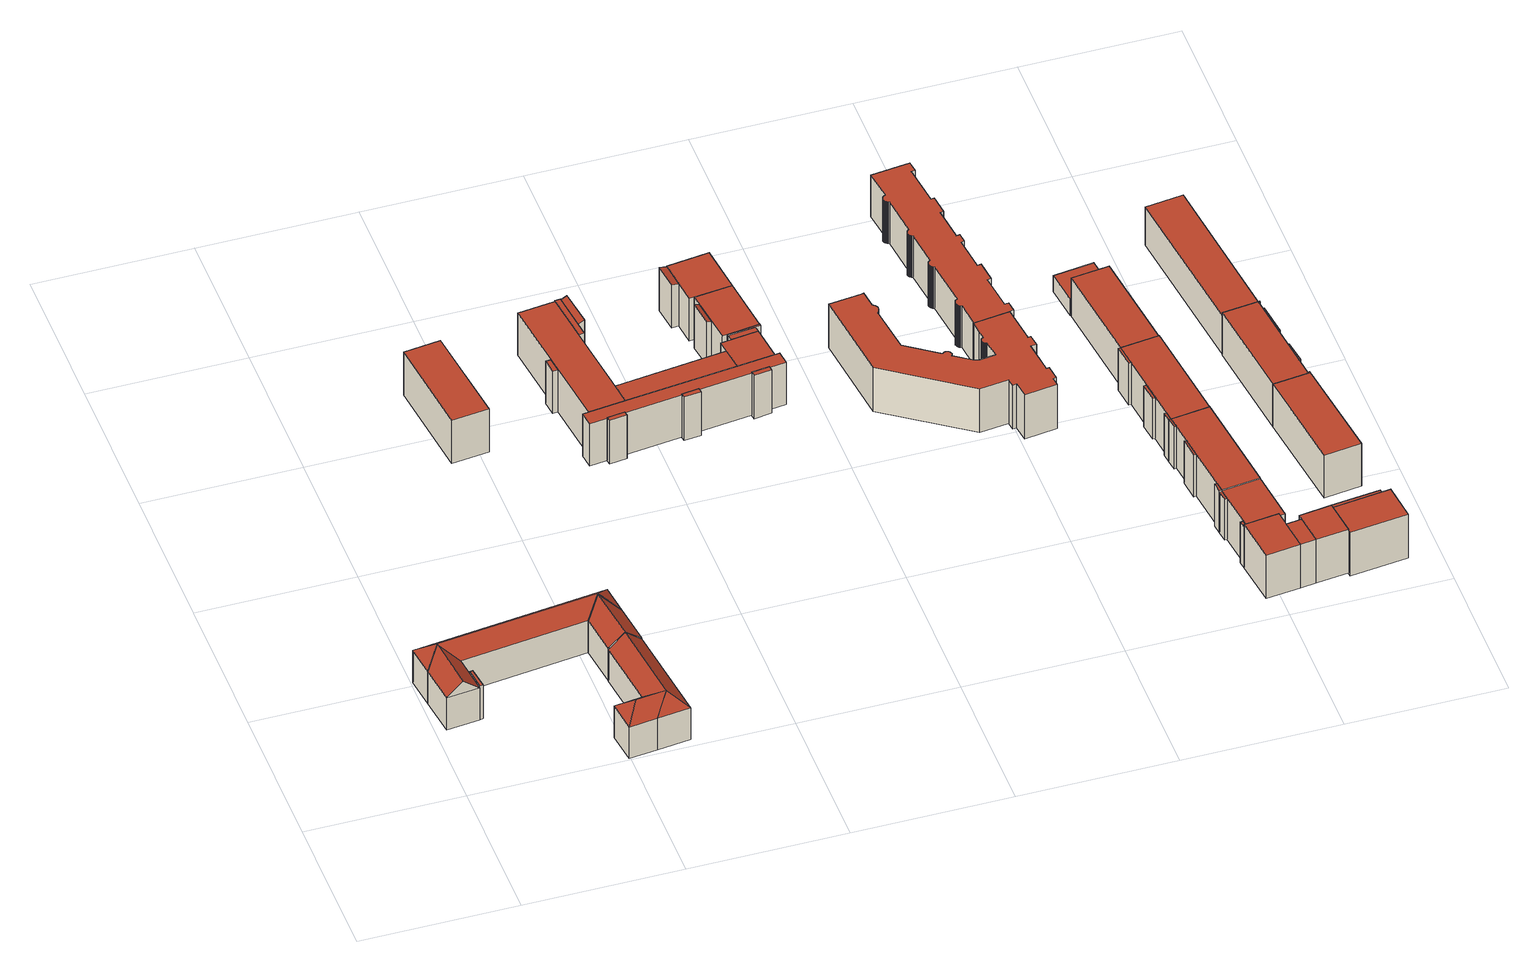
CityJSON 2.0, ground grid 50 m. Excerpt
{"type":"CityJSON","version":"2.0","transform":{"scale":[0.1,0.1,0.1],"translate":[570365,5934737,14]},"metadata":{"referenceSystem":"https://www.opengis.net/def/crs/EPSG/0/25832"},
"CityObjects":{
"building1":{"type":"Building","attributes":{"name":"Am ElisabethgehÃ¶lz","Gemeindeschluessel":"02100123","function":"31001_1010"},"children":["building1-1","building1-2","building1-3","building1-4"]},
"building1-1":{"type":"BuildingPart","attributes":{"roofType":"5000","measuredHeight":16.73,"storeysAboveGround":4},"parents":["building1"],"geometry":[{"type":"Solid","lod":"2","boundaries":[[[[0,1,2,3]],[[4,5,1,0]],[[6,7,5,4]],[[3,2,7,6]],[[0,8,4]],[[6,9,3]],[[3,9,8,0]],[[4,8,9,6]],[[1,5,7,2]]]],"semantics":{"surfaces":[{"type":"WallSurface"},{"type":"RoofSurface","Flaechenneigung":"-48.9059192093356","Flaechenrichtung":"353.017576071315","Flaechengroesse":"35.0868490144617"},{"type":"RoofSurface","Flaechenneigung":"51.0040640382611","Flaechenrichtung":"262.975221424623","Flaechengroesse":"108.5931693376"},{"type":"RoofSurface","Flaechenneigung":"51.0040185831207","Flaechenrichtung":"82.9620167504685","Flaechengroesse":"108.65991700346"},{"type":"GroundSurface"}],"values":[[0,0,0,0,1,0,2,3,4]]}}]},
"building1-2":{"type":"BuildingPart","attributes":{"roofType":"3200","measuredHeight":16.75,"storeysAboveGround":4},"parents":["building1"],"geometry":[{"type":"Solid","lod":"2","boundaries":[[[[10,11,12,13]],[[4,5,11,10]],[[14,15,5,4]],[[13,12,15,14]],[[10,16,4]],[[14,17,13]],[[13,17,16,10]],[[4,16,17,14]],[[11,5,15,12]]]],"semantics":{"surfaces":[{"type":"WallSurface"},{"type":"RoofSurface","Flaechenneigung":"50.3555947318622","Flaechenrichtung":"82.9529710285311","Flaechengroesse":"34.0165466748286"},{"type":"RoofSurface","Flaechenneigung":"50.4159473911551","Flaechenrichtung":"262.941510742892","Flaechengroesse":"33.7862512814317"},{"type":"RoofSurface","Flaechenneigung":"48.8098855160423","Flaechenrichtung":"352.960274820008","Flaechengroesse":"374.459697877015"},{"type":"RoofSurface","Flaechenneigung":"48.8099042838914","Flaechenrichtung":"173.000764941237","Flaechengroesse":"374.453199264752"},{"type":"GroundSurface"}],"values":[[0,0,0,0,1,2,3,4,5]]}}]},
"building1-3":{"type":"BuildingPart","attributes":{"roofType":"5000","measuredHeight":16.75,"storeysAboveGround":4},"parents":["building1"],"geometry":[{"type":"Solid","lod":"2","boundaries":[[[[14,15,18,19]],[[20,21,15,14]],[[22,23,21,20]],[[19,18,23,22]],[[14,17,20]],[[22,24,19]],[[19,24,17,14]],[[20,17,24,22]],[[15,21,23,18]]]],"semantics":{"surfaces":[{"type":"WallSurface"},{"type":"RoofSurface","Flaechenneigung":"-48.7145852690326","Flaechenrichtung":"353.017576071278","Flaechengroesse":"34.6448403467384"},{"type":"RoofSurface","Flaechenneigung":"50.3630923608317","Flaechenrichtung":"262.973142052447","Flaechengroesse":"104.557442378041"},{"type":"RoofSurface","Flaechenneigung":"50.3633275740457","Flaechenrichtung":"83.0187651632591","Flaechengroesse":"104.627957931975"},{"type":"GroundSurface"}],"values":[[0,0,0,0,1,0,2,3,4]]}}]},
"building1-4":{"type":"BuildingPart","attributes":{"roofType":"1000","measuredHeight":13,"storeysAboveGround":4},"parents":["building1"],"geometry":[{"type":"Solid","lod":"2","boundaries":[[[[25,26,27,28]],[[29,30,26,25]],[[31,23,30,29]],[[28,27,23,31]],[[29,25,28,31]],[[26,30,23,27]]]],"semantics":{"surfaces":[{"type":"WallSurface"},{"type":"RoofSurface","Flaechenneigung":"90","Flaechenrichtung":"0","Flaechengroesse":"7.15907412651226"},{"type":"GroundSurface"}],"values":[[0,0,0,0,1,2]]}}]},
"building2":{"type":"Building","attributes":{"name":"Chapeaurougeweg","Gemeindeschluessel":"02100123","function":"31001_1010"},"children":["building2-1","building2-2"]},
"building2-1":{"type":"BuildingPart","attributes":{"roofType":"3200","measuredHeight":16.75,"storeysAboveGround":4},"parents":["building2"],"geometry":[{"type":"Solid","lod":"2","boundaries":[[[[32,33,34,35]],[[36,37,33,32]],[[38,39,37,36]],[[35,34,39,38]],[[32,40,36]],[[38,41,35]],[[35,41,40,32]],[[36,40,41,38]],[[33,37,39,34]]]],"semantics":{"surfaces":[{"type":"WallSurface"},{"type":"RoofSurface","Flaechenneigung":"43.3046341407548","Flaechenrichtung":"262.971527628201","Flaechengroesse":"33.0775212126262"},{"type":"RoofSurface","Flaechenneigung":"-48.3597910764131","Flaechenrichtung":"83.0039230145605","Flaechengroesse":"36.214796755196"},{"type":"RoofSurface","Flaechenneigung":"47.3878305661197","Flaechenrichtung":"172.968838598746","Flaechengroesse":"65.036637081694"},{"type":"RoofSurface","Flaechenneigung":"47.3877462732247","Flaechenrichtung":"352.979638902743","Flaechengroesse":"65.056735702404"},{"type":"GroundSurface"}],"values":[[0,0,0,0,1,2,3,4,5]]}}]},
"building2-2":{"type":"BuildingPart","attributes":{"roofType":"5000","measuredHeight":16.8,"storeysAboveGround":4},"parents":["building2"],"geometry":[{"type":"Solid","lod":"2","boundaries":[[[[42,43,44,45]],[[35,34,43,42]],[[46,47,34,35]],[[45,44,47,46]],[[42,48,35]],[[46,9,45]],[[45,9,48,42]],[[35,48,9,46]],[[43,34,47,44]]]],"semantics":{"surfaces":[{"type":"WallSurface"},{"type":"RoofSurface","Flaechenneigung":"45.4623120293612","Flaechenrichtung":"172.962917139911","Flaechengroesse":"36.3413326304479"},{"type":"RoofSurface","Flaechenneigung":"48.3272158839247","Flaechenrichtung":"82.9625749684859","Flaechengroesse":"219.485982594139"},{"type":"RoofSurface","Flaechenneigung":"48.3273211640979","Flaechenrichtung":"262.991558356989","Flaechengroesse":"219.592126909338"},{"type":"GroundSurface"}],"values":[[0,0,0,0,1,0,2,3,4]]}}]},
"building3":{"type":"Building","attributes":{"name":"Chapeaurougeweg","Gemeindeschluessel":"02100123","function":"31001_1010","yearOfConstruction":1994,"roofType":"1000","measuredHeight":16.62,"storeysAboveGround":5},"address":[{"country":"Germany","locality":"Hamburg","thoroughfareNumber":"17","thoroughfareName":"Chapeaurougeweg","postcode":"20535"}],"geometry":[{"type":"Solid","lod":"2","boundaries":[[[[49,50,51,52]],[[53,54,50,49]],[[55,56,54,53]],[[52,51,56,55]],[[53,49,52,55]],[[50,54,56,51]]]],"semantics":{"surfaces":[{"type":"WallSurface"},{"type":"RoofSurface","Flaechenneigung":"90","Flaechenrichtung":"0","Flaechengroesse":"386.112114497951"},{"type":"GroundSurface"}],"values":[[0,0,0,0,1,2]]}}]},
"building4":{"type":"Building","attributes":{"name":"Am ElisabethgehÃ¶lz","Gemeindeschluessel":"02100123","function":"31001_1010"},"children":["building4-1","building4-2","building4-3","building4-4","building4-5","building4-6","building4-7","building4-8","building4-9","building4-10","building4-11","building4-12","building4-13","building4-14","building4-15","building4-16"]},
"building4-1":{"type":"BuildingPart","attributes":{"roofType":"1000","measuredHeight":16.5,"storeysAboveGround":6},"parents":["building4"],"geometry":[{"type":"Solid","lod":"2","boundaries":[[[[57,58,59,60]],[[61,62,58,57]],[[63,64,62,61]],[[60,59,64,63]],[[61,57,60,63]],[[58,62,64,59]]]],"semantics":{"surfaces":[{"type":"WallSurface"},{"type":"RoofSurface","Flaechenneigung":"90","Flaechenrichtung":"0","Flaechengroesse":"5.28769843826124"},{"type":"GroundSurface"}],"values":[[0,0,0,0,1,2]]}}]},
"building4-2":{"type":"BuildingPart","attributes":{"roofType":"1000","measuredHeight":16.41,"storeysAboveGround":6},"parents":["building4"],"geometry":[{"type":"Solid","lod":"2","boundaries":[[[[65,66,67,68]],[[69,70,66,65]],[[71,64,70,69]],[[68,67,64,71]],[[69,65,68,71]],[[66,70,64,67]]]],"semantics":{"surfaces":[{"type":"WallSurface"},{"type":"RoofSurface","Flaechenneigung":"90","Flaechenrichtung":"0","Flaechengroesse":"225.16076744854"},{"type":"GroundSurface"}],"values":[[0,0,0,0,1,2]]}}]},
"building4-3":{"type":"BuildingPart","attributes":{"roofType":"1000","measuredHeight":16.39,"storeysAboveGround":6},"parents":["building4"],"geometry":[{"type":"Solid","lod":"2","boundaries":[[[[72,73,74,75]],[[76,77,73,72]],[[69,70,77,76]],[[75,74,70,69]],[[76,72,75,69]],[[73,77,70,74]]]],"semantics":{"surfaces":[{"type":"WallSurface"},{"type":"RoofSurface","Flaechenneigung":"90","Flaechenrichtung":"0","Flaechengroesse":"211.422646827362"},{"type":"GroundSurface"}],"values":[[0,0,0,0,1,2]]}}]},
"building4-4":{"type":"BuildingPart","attributes":{"roofType":"1000","measuredHeight":16.4,"storeysAboveGround":6},"parents":["building4"],"geometry":[{"type":"Solid","lod":"2","boundaries":[[[[78,79,80,81]],[[82,83,79,78]],[[84,58,83,82]],[[81,80,58,84]],[[82,78,81,84]],[[79,83,58,80]]]],"semantics":{"surfaces":[{"type":"WallSurface"},{"type":"RoofSurface","Flaechenneigung":"90","Flaechenrichtung":"0","Flaechengroesse":"16.8060514802806"},{"type":"GroundSurface"}],"values":[[0,0,0,0,1,2]]}}]},
"building4-5":{"type":"BuildingPart","attributes":{"roofType":"1000","measuredHeight":16.41,"storeysAboveGround":6},"parents":["building4"],"geometry":[{"type":"Solid","lod":"2","boundaries":[[[[85,86,79,78]],[[87,88,86,85]],[[89,90,88,87]],[[78,79,90,89]],[[87,85,78,89]],[[86,88,90,79]]]],"semantics":{"surfaces":[{"type":"WallSurface"},{"type":"RoofSurface","Flaechenneigung":"90","Flaechenrichtung":"0","Flaechengroesse":"132.872919669817"},{"type":"GroundSurface"}],"values":[[0,0,0,0,1,2]]}}]},
"building4-6":{"type":"BuildingPart","attributes":{"roofType":"2100","measuredHeight":16.74,"storeysAboveGround":6},"parents":["building4"],"geometry":[{"type":"Solid","lod":"2","boundaries":[[[[91,73,92,93]],[[94,95,73,91]],[[96,97,95,94]],[[93,92,97,96]],[[94,91,93,96]],[[73,95,97,92]]]],"semantics":{"surfaces":[{"type":"WallSurface"},{"type":"RoofSurface","Flaechenneigung":"76.100566523055","Flaechenrichtung":"83.3194984588413","Flaechengroesse":"19.4861365012262"},{"type":"GroundSurface"}],"values":[[0,0,0,0,1,2]]}}]},
"building4-7":{"type":"BuildingPart","attributes":{"roofType":"1000","measuredHeight":16.32,"storeysAboveGround":6},"parents":["building4"],"geometry":[{"type":"Solid","lod":"2","boundaries":[[[[98,99,88,100]],[[101,102,99,98]],[[103,104,102,101]],[[100,88,104,103]],[[101,98,100,103]],[[99,102,104,88]]]],"semantics":{"surfaces":[{"type":"WallSurface"},{"type":"RoofSurface","Flaechenneigung":"90","Flaechenrichtung":"0","Flaechengroesse":"256.5654192547"},{"type":"GroundSurface"}],"values":[[0,0,0,0,1,2]]}}]},
"building4-8":{"type":"BuildingPart","attributes":{"roofType":"1000","measuredHeight":16.32,"storeysAboveGround":6},"parents":["building4"],"geometry":[{"type":"Solid","lod":"2","boundaries":[[[[105,106,99,98]],[[107,108,106,105]],[[109,110,108,107]],[[98,99,110,109]],[[107,105,98,109]],[[106,108,110,99]]]],"semantics":{"surfaces":[{"type":"WallSurface"},{"type":"RoofSurface","Flaechenneigung":"90","Flaechenrichtung":"0","Flaechengroesse":"567.052336173705"},{"type":"GroundSurface"}],"values":[[0,0,0,0,1,2]]}}]},
"building4-9":{"type":"BuildingPart","attributes":{"roofType":"1000","measuredHeight":16.57,"storeysAboveGround":6},"parents":["building4"],"geometry":[{"type":"Solid","lod":"2","boundaries":[[[[111,112,110,113]],[[114,115,112,111]],[[116,117,115,114]],[[113,110,117,116]],[[114,111,113,116]],[[112,115,117,110]]]],"semantics":{"surfaces":[{"type":"WallSurface"},{"type":"RoofSurface","Flaechenneigung":"90","Flaechenrichtung":"0","Flaechengroesse":"26.0664503321558"},{"type":"GroundSurface"}],"values":[[0,0,0,0,1,2]]}}]},
"building4-10":{"type":"BuildingPart","attributes":{"roofType":"2100","measuredHeight":17.14,"storeysAboveGround":6},"parents":["building4"],"geometry":[{"type":"Solid","lod":"2","boundaries":[[[[118,119,112,120]],[[121,122,119,118]],[[123,124,122,121]],[[120,112,124,123]],[[121,118,120,123]],[[119,122,124,112]]]],"semantics":{"surfaces":[{"type":"WallSurface"},{"type":"RoofSurface","Flaechenneigung":"66.1387533127155","Flaechenrichtung":"263.310456394638","Flaechengroesse":"28.4454927436041"},{"type":"GroundSurface"}],"values":[[0,0,0,0,1,2]]}}]},
"building4-11":{"type":"BuildingPart","attributes":{"roofType":"1000","measuredHeight":16.36,"storeysAboveGround":6},"parents":["building4"],"geometry":[{"type":"Solid","lod":"2","boundaries":[[[[125,126,127,128]],[[129,130,126,125]],[[131,132,130,129]],[[128,127,132,131]],[[129,125,128,131]],[[126,130,132,127]]]],"semantics":{"surfaces":[{"type":"WallSurface"},{"type":"RoofSurface","Flaechenneigung":"90","Flaechenrichtung":"0","Flaechengroesse":"293.127375962708"},{"type":"GroundSurface"}],"values":[[0,0,0,0,1,2]]}}]},
"building4-12":{"type":"BuildingPart","attributes":{"roofType":"2100","measuredHeight":16.69,"storeysAboveGround":6},"parents":["building4"],"geometry":[{"type":"Solid","lod":"2","boundaries":[[[[133,134,135,136]],[[137,138,134,133]],[[139,140,138,137]],[[136,135,140,139]],[[137,133,136,139]],[[134,138,140,135]]]],"semantics":{"surfaces":[{"type":"WallSurface"},{"type":"RoofSurface","Flaechenneigung":"74.3235890822134","Flaechenrichtung":"82.7698084264754","Flaechengroesse":"13.0099629764592"},{"type":"GroundSurface"}],"values":[[0,0,0,0,1,2]]}}]},
"building4-13":{"type":"BuildingPart","attributes":{"roofType":"1000","measuredHeight":16.72,"storeysAboveGround":6},"parents":["building4"],"geometry":[{"type":"Solid","lod":"2","boundaries":[[[[141,142,143,144]],[[145,146,142,141]],[[147,148,146,145]],[[144,143,148,147]],[[145,141,144,147]],[[142,146,148,143]]]],"semantics":{"surfaces":[{"type":"WallSurface"},{"type":"RoofSurface","Flaechenneigung":"90","Flaechenrichtung":"0","Flaechengroesse":"9.07341421572464"},{"type":"GroundSurface"}],"values":[[0,0,0,0,1,2]]}}]},
"building4-14":{"type":"BuildingPart","attributes":{"roofType":"1000","measuredHeight":16.8,"storeysAboveGround":6},"parents":["building4"],"geometry":[{"type":"Solid","lod":"2","boundaries":[[[[149,150,151,152]],[[153,154,150,149]],[[155,156,154,153]],[[152,151,156,155]],[[153,149,152,155]],[[150,154,156,151]]]],"semantics":{"surfaces":[{"type":"WallSurface"},{"type":"RoofSurface","Flaechenneigung":"90","Flaechenrichtung":"0","Flaechengroesse":"8.97743388640946"},{"type":"GroundSurface"}],"values":[[0,0,0,0,1,2]]}}]},
"building4-15":{"type":"BuildingPart","attributes":{"roofType":"1000","measuredHeight":16.84,"storeysAboveGround":6},"parents":["building4"],"geometry":[{"type":"Solid","lod":"2","boundaries":[[[[157,158,159,160]],[[161,162,158,157]],[[163,164,162,161]],[[160,159,164,163]],[[161,157,160,163]],[[158,162,164,159]]]],"semantics":{"surfaces":[{"type":"WallSurface"},{"type":"RoofSurface","Flaechenneigung":"90","Flaechenrichtung":"0","Flaechengroesse":"8.92695579292104"},{"type":"GroundSurface"}],"values":[[0,0,0,0,1,2]]}}]},
"building4-16":{"type":"BuildingPart","attributes":{"roofType":"1000","measuredHeight":16.32,"storeysAboveGround":6},"parents":["building4"],"geometry":[{"type":"Solid","lod":"2","boundaries":[[[[165,166,167,168]],[[169,170,166,165]],[[171,172,170,169]],[[168,167,172,171]],[[169,165,168,171]],[[166,170,172,167]]]],"semantics":{"surfaces":[{"type":"WallSurface"},{"type":"RoofSurface","Flaechenneigung":"90","Flaechenrichtung":"0","Flaechengroesse":"8.16725903692893"},{"type":"GroundSurface"}],"values":[[0,0,0,0,1,2]]}}]},
"building5":{"type":"Building","attributes":{"name":"Curtiusweg","Gemeindeschluessel":"02100123","function":"31001_1010","yearOfConstruction":1978,"roofType":"1000","measuredHeight":16.84,"storeysAboveGround":5},"address":[{"country":"Germany","locality":"Hamburg","thoroughfareNumber":"2","thoroughfareName":"Curtiusweg","postcode":"20535"}],"geometry":[{"type":"Solid","lod":"2","boundaries":[[[[173,174,175,176]],[[177,178,174,173]],[[179,180,178,177]],[[181,182,180,179]],[[183,184,182,181]],[[185,186,184,183]],[[187,188,186,185]],[[189,190,188,187]],[[191,192,190,189]],[[193,194,192,191]],[[195,196,194,193]],[[197,198,196,195]],[[199,200,198,197]],[[201,202,200,199]],[[203,204,202,201]],[[205,206,204,203]],[[207,208,206,205]],[[209,210,208,207]],[[211,212,210,209]],[[213,214,212,211]],[[215,216,214,213]],[[217,218,216,215]],[[219,220,218,217]],[[221,222,220,219]],[[223,224,222,221]],[[225,226,224,223]],[[227,228,226,225]],[[229,230,228,227]],[[231,232,230,229]],[[233,234,232,231]],[[235,236,234,233]],[[237,238,236,235]],[[239,240,238,237]],[[241,242,240,239]],[[243,244,242,241]],[[245,246,244,243]],[[247,248,246,245]],[[249,250,248,247]],[[251,252,250,249]],[[253,254,252,251]],[[255,256,254,253]],[[257,258,256,255]],[[259,260,258,257]],[[261,262,260,259]],[[263,264,262,261]],[[265,266,264,263]],[[267,268,266,265]],[[269,270,268,267]],[[271,272,270,269]],[[273,274,272,271]],[[275,276,274,273]],[[277,278,276,275]],[[279,280,278,277]],[[281,282,280,279]],[[283,284,282,281]],[[285,286,284,283]],[[287,288,286,285]],[[289,290,288,287]],[[291,292,290,289]],[[293,294,292,291]],[[295,296,294,293]],[[297,298,296,295]],[[299,300,298,297]],[[301,302,300,299]],[[303,304,302,301]],[[305,306,304,303]],[[307,308,306,305]],[[309,310,308,307]],[[311,312,310,309]],[[313,314,312,311]],[[315,316,314,313]],[[317,318,316,315]],[[319,320,318,317]],[[321,322,320,319]],[[323,324,322,321]],[[325,326,324,323]],[[327,328,326,325]],[[176,175,328,327]],[[325,323,321,319,317,315,313,311,309,307,305,303,301,299,297,295,293,291,289,287,285,283,281,279,277,275,273,271,269,267,265,263,261,259,257,255,253,251,249,247,245,243,241,239,237,235,233,231,229,227,225,223,221,219,217,215,213,211,209,207,205,203,201,199,197,195,193,191,189,187,185,183,181,179,177,173,176,327]],[[174,178,180,182,184,186,188,190,192,194,196,198,200,202,204,206,208,210,212,214,216,218,220,222,224,226,228,230,232,234,236,238,240,242,244,246,248,250,252,254,256,258,260,262,264,266,268,270,272,274,276,278,280,282,284,286,288,290,292,294,296,298,300,302,304,306,308,310,312,314,316,318,320,322,324,326,328,175]]]],"semantics":{"surfaces":[{"type":"WallSurface"},{"type":"RoofSurface","Flaechenneigung":"90","Flaechenrichtung":"0","Flaechengroesse":"1127.86625337952"},{"type":"GroundSurface"}],"values":[[0,0,0,0,0,0,0,0,0,0,0,0,0,0,0,0,0,0,0,0,0,0,0,0,0,0,0,0,0,0,0,0,0,0,0,0,0,0,0,0,0,0,0,0,0,0,0,0,0,0,0,0,0,0,0,0,0,0,0,0,0,0,0,0,0,0,0,0,0,0,0,0,0,0,0,0,0,0,1,2]]}}]},
"building6":{"type":"Building","attributes":{"name":"Mettlerkampsweg","Gemeindeschluessel":"02100123","function":"31001_1010","yearOfConstruction":1978,"roofType":"1000","measuredHeight":15.96,"storeysAboveGround":5},"address":[{"country":"Germany","locality":"Hamburg","thoroughfareNumber":"17","thoroughfareName":"Mettlerkampsweg","postcode":"20535"}],"geometry":[{"type":"Solid","lod":"2","boundaries":[[[[329,330,331,332]],[[333,334,330,329]],[[335,336,334,333]],[[337,338,336,335]],[[339,340,338,337]],[[341,342,340,339]],[[343,344,342,341]],[[345,346,344,343]],[[347,348,346,345]],[[349,350,348,347]],[[351,352,350,349]],[[353,354,352,351]],[[355,356,354,353]],[[357,358,356,355]],[[359,360,358,357]],[[361,362,360,359]],[[363,364,362,361]],[[365,366,364,363]],[[367,368,366,365]],[[369,370,368,367]],[[371,372,370,369]],[[373,374,372,371]],[[375,376,374,373]],[[377,378,376,375]],[[379,380,378,377]],[[381,382,380,379]],[[383,384,382,381]],[[385,386,384,383]],[[387,388,386,385]],[[389,390,388,387]],[[391,392,390,389]],[[393,394,392,391]],[[395,396,394,393]],[[397,398,396,395]],[[399,400,398,397]],[[401,402,400,399]],[[403,404,402,401]],[[223,405,404,403]],[[221,406,405,223]],[[407,408,406,221]],[[409,410,408,407]],[[411,412,410,409]],[[413,414,412,411]],[[415,416,414,413]],[[417,418,416,415]],[[419,420,418,417]],[[421,422,420,419]],[[423,424,422,421]],[[425,426,424,423]],[[427,428,426,425]],[[429,430,428,427]],[[431,432,430,429]],[[433,434,432,431]],[[435,436,434,433]],[[437,438,436,435]],[[439,440,438,437]],[[441,442,440,439]],[[443,444,442,441]],[[445,446,444,443]],[[447,448,446,445]],[[449,450,448,447]],[[451,452,450,449]],[[453,454,452,451]],[[455,456,454,453]],[[457,458,456,455]],[[459,460,458,457]],[[461,462,460,459]],[[463,464,462,461]],[[465,466,464,463]],[[467,468,466,465]],[[469,470,468,467]],[[471,472,470,469]],[[473,474,472,471]],[[475,476,474,473]],[[477,478,476,475]],[[479,480,478,477]],[[481,482,480,479]],[[483,484,482,481]],[[485,486,484,483]],[[487,488,486,485]],[[489,490,488,487]],[[491,492,490,489]],[[493,494,492,491]],[[495,496,494,493]],[[497,498,496,495]],[[499,500,498,497]],[[501,502,500,499]],[[332,331,502,501]],[[499,497,495,493,491,489,487,485,483,481,479,477,475,473,471,469,467,465,463,461,459,457,455,453,451,449,447,445,443,441,439,437,435,433,431,429,427,425,423,421,419,417,415,413,411,409,407,221,223,403,401,399,397,395,393,391,389,387,385,383,381,379,377,375,373,371,369,367,365,363,361,359,357,355,353,351,349,347,345,343,341,339,337,335,333,329,332,501]],[[330,334,336,338,340,342,344,346,348,350,352,354,356,358,360,362,364,366,368,370,372,374,376,378,380,382,384,386,388,390,392,394,396,398,400,402,404,405,406,408,410,412,414,416,418,420,422,424,426,428,430,432,434,436,438,440,442,444,446,448,450,452,454,456,458,460,462,464,466,468,470,472,474,476,478,480,482,484,486,488,490,492,494,496,498,500,502,331]]]],"semantics":{"surfaces":[{"type":"WallSurface"},{"type":"RoofSurface","Flaechenneigung":"90","Flaechenrichtung":"0","Flaechengroesse":"838.331000767223"},{"type":"GroundSurface"}],"values":[[0,0,0,0,0,0,0,0,0,0,0,0,0,0,0,0,0,0,0,0,0,0,0,0,0,0,0,0,0,0,0,0,0,0,0,0,0,0,0,0,0,0,0,0,0,0,0,0,0,0,0,0,0,0,0,0,0,0,0,0,0,0,0,0,0,0,0,0,0,0,0,0,0,0,0,0,0,0,0,0,0,0,0,0,0,0,0,0,1,2]]}}]},
"building7":{"type":"Building","attributes":{"name":"Mettlerkampsweg","Gemeindeschluessel":"02100123","function":"31001_1010"},"children":["building7-1","building7-2","building7-3","building7-4"]},
"building7-1":{"type":"BuildingPart","attributes":{"roofType":"1000","measuredHeight":16.12,"storeysAboveGround":5},"parents":["building7"],"geometry":[{"type":"Solid","lod":"2","boundaries":[[[[503,504,505,506]],[[507,508,504,503]],[[509,510,508,507]],[[506,505,510,509]],[[507,503,506,509]],[[504,508,510,505]]]],"semantics":{"surfaces":[{"type":"WallSurface"},{"type":"RoofSurface","Flaechenneigung":"90","Flaechenrichtung":"0","Flaechengroesse":"2.63739911890731"},{"type":"GroundSurface"}],"values":[[0,0,0,0,1,2]]}}]},
"building7-2":{"type":"BuildingPart","attributes":{"roofType":"1000","measuredHeight":16.12,"storeysAboveGround":5},"parents":["building7"],"geometry":[{"type":"Solid","lod":"2","boundaries":[[[[511,512,513,514]],[[515,516,512,511]],[[503,504,516,515]],[[514,513,504,503]],[[515,511,514,503]],[[512,516,504,513]]]],"semantics":{"surfaces":[{"type":"WallSurface"},{"type":"RoofSurface","Flaechenneigung":"90","Flaechenrichtung":"0","Flaechengroesse":"417.885238386939"},{"type":"GroundSurface"}],"values":[[0,0,0,0,1,2]]}}]},
"building7-3":{"type":"BuildingPart","attributes":{"roofType":"1000","measuredHeight":16.12,"storeysAboveGround":5},"parents":["building7"],"geometry":[{"type":"Solid","lod":"2","boundaries":[[[[517,518,519,520]],[[521,522,518,517]],[[514,513,522,521]],[[520,519,513,514]],[[521,517,520,514]],[[518,522,513,519]]]],"semantics":{"surfaces":[{"type":"WallSurface"},{"type":"RoofSurface","Flaechenneigung":"90","Flaechenrichtung":"0","Flaechengroesse":"2.91649501957596"},{"type":"GroundSurface"}],"values":[[0,0,0,0,1,2]]}}]},
"building7-4":{"type":"BuildingPart","attributes":{"roofType":"1000","measuredHeight":16.12,"storeysAboveGround":5},"parents":["building7"],"geometry":[{"type":"Solid","lod":"2","boundaries":[[[[523,524,525,526]],[[527,528,524,523]],[[529,530,528,527]],[[526,525,530,529]],[[527,523,526,529]],[[524,528,530,525]]]],"semantics":{"surfaces":[{"type":"WallSurface"},{"type":"RoofSurface","Flaechenneigung":"90","Flaechenrichtung":"0","Flaechengroesse":"5.40641260135457"},{"type":"GroundSurface"}],"values":[[0,0,0,0,1,2]]}}]},
"building8":{"type":"Building","attributes":{"name":"Mettlerkampsweg","Gemeindeschluessel":"02100123","function":"31001_1010"},"children":["building8-1","building8-2","building8-3","building8-4"]},
"building8-1":{"type":"BuildingPart","attributes":{"roofType":"1000","measuredHeight":16.11,"storeysAboveGround":5},"parents":["building8"],"geometry":[{"type":"Solid","lod":"2","boundaries":[[[[531,532,533,534]],[[535,536,532,531]],[[537,538,536,535]],[[534,533,538,537]],[[535,531,534,537]],[[532,536,538,533]]]],"semantics":{"surfaces":[{"type":"WallSurface"},{"type":"RoofSurface","Flaechenneigung":"90","Flaechenrichtung":"0","Flaechengroesse":"2.15639538114887"},{"type":"GroundSurface"}],"values":[[0,0,0,0,1,2]]}}]},
"building8-2":{"type":"BuildingPart","attributes":{"roofType":"1000","measuredHeight":16.11,"storeysAboveGround":5},"parents":["building8"],"geometry":[{"type":"Solid","lod":"2","boundaries":[[[[539,540,541,542]],[[543,544,540,539]],[[531,532,544,543]],[[542,541,532,531]],[[543,539,542,531]],[[540,544,532,541]]]],"semantics":{"surfaces":[{"type":"WallSurface"},{"type":"RoofSurface","Flaechenneigung":"90","Flaechenrichtung":"0","Flaechengroesse":"419.327088380356"},{"type":"GroundSurface"}],"values":[[0,0,0,0,1,2]]}}]},
"building8-3":{"type":"BuildingPart","attributes":{"roofType":"1000","measuredHeight":16.11,"storeysAboveGround":5},"parents":["building8"],"geometry":[{"type":"Solid","lod":"2","boundaries":[[[[545,546,547,548]],[[549,550,546,545]],[[542,541,550,549]],[[548,547,541,542]],[[549,545,548,542]],[[546,550,541,547]]]],"semantics":{"surfaces":[{"type":"WallSurface"},{"type":"RoofSurface","Flaechenneigung":"90","Flaechenrichtung":"0","Flaechengroesse":"6.32288323992355"},{"type":"GroundSurface"}],"values":[[0,0,0,0,1,2]]}}]},
"building8-4":{"type":"BuildingPart","attributes":{"roofType":"1000","measuredHeight":15.69,"storeysAboveGround":5},"parents":["building8"],"geometry":[{"type":"Solid","lod":"2","boundaries":[[[[551,552,553,554]],[[555,556,552,551]],[[557,558,556,555]],[[554,553,558,557]],[[555,551,554,557]],[[552,556,558,553]]]],"semantics":{"surfaces":[{"type":"WallSurface"},{"type":"RoofSurface","Flaechenneigung":"90","Flaechenrichtung":"0","Flaechengroesse":"4.8931700029582"},{"type":"GroundSurface"}],"values":[[0,0,0,0,1,2]]}}]},
"building9":{"type":"Building","attributes":{"name":"Mettlerkampsweg","Gemeindeschluessel":"02100123","function":"31001_1010"},"children":["building9-1","building9-2","building9-3","building9-4","building9-5","building9-6","building9-7","building9-8"]},
"building9-1":{"type":"BuildingPart","attributes":{"roofType":"1000","measuredHeight":16.86,"storeysAboveGround":5},"parents":["building9"],"geometry":[{"type":"Solid","lod":"2","boundaries":[[[[559,560,561,562]],[[563,564,560,559]],[[565,566,564,563]],[[562,561,566,565]],[[563,559,562,565]],[[560,564,566,561]]]],"semantics":{"surfaces":[{"type":"WallSurface"},{"type":"RoofSurface","Flaechenneigung":"90","Flaechenrichtung":"0","Flaechengroesse":"119.696903266288"},{"type":"GroundSurface"}],"values":[[0,0,0,0,1,2]]}}]},
"building9-2":{"type":"BuildingPart","attributes":{"roofType":"1000","measuredHeight":16.86,"storeysAboveGround":5},"parents":["building9"],"geometry":[{"type":"Solid","lod":"2","boundaries":[[[[567,568,560,559]],[[569,570,568,567]],[[571,572,570,569]],[[559,560,572,571]],[[569,567,559,571]],[[568,570,572,560]]]],"semantics":{"surfaces":[{"type":"WallSurface"},{"type":"RoofSurface","Flaechenneigung":"90","Flaechenrichtung":"0","Flaechengroesse":"14.6215592579134"},{"type":"GroundSurface"}],"values":[[0,0,0,0,1,2]]}}]},
"building9-3":{"type":"BuildingPart","attributes":{"roofType":"1000","measuredHeight":16.86,"storeysAboveGround":5},"parents":["building9"],"geometry":[{"type":"Solid","lod":"2","boundaries":[[[[573,574,575,576]],[[577,578,574,573]],[[571,572,578,577]],[[576,575,572,571]],[[577,573,576,571]],[[574,578,572,575]]]],"semantics":{"surfaces":[{"type":"WallSurface"},{"type":"RoofSurface","Flaechenneigung":"90","Flaechenrichtung":"0","Flaechengroesse":"222.454760747315"},{"type":"GroundSurface"}],"values":[[0,0,0,0,1,2]]}}]},
"building9-4":{"type":"BuildingPart","attributes":{"roofType":"1000","measuredHeight":16.86,"storeysAboveGround":5},"parents":["building9"],"geometry":[{"type":"Solid","lod":"2","boundaries":[[[[579,580,566,565]],[[581,582,580,579]],[[583,584,582,581]],[[565,566,584,583]],[[581,579,565,583]],[[580,582,584,566]]]],"semantics":{"surfaces":[{"type":"WallSurface"},{"type":"RoofSurface","Flaechenneigung":"90","Flaechenrichtung":"0","Flaechengroesse":"48.8240446578719"},{"type":"GroundSurface"}],"values":[[0,0,0,0,1,2]]}}]},
"building9-5":{"type":"BuildingPart","attributes":{"roofType":"1000","measuredHeight":16.84,"storeysAboveGround":5},"parents":["building9"],"geometry":[{"type":"Solid","lod":"2","boundaries":[[[[585,586,580,579]],[[587,588,586,585]],[[589,590,588,587]],[[579,580,590,589]],[[587,585,579,589]],[[586,588,590,580]]]],"semantics":{"surfaces":[{"type":"WallSurface"},{"type":"RoofSurface","Flaechenneigung":"90","Flaechenrichtung":"0","Flaechengroesse":"163.849994478723"},{"type":"GroundSurface"}],"values":[[0,0,0,0,1,2]]}}]},
"building9-6":{"type":"BuildingPart","attributes":{"roofType":"1000","measuredHeight":15.74,"storeysAboveGround":5},"parents":["building9"],"geometry":[{"type":"Solid","lod":"2","boundaries":[[[[591,592,588,593]],[[594,595,592,591]],[[596,597,595,594]],[[593,588,597,596]],[[594,591,593,596]],[[592,595,597,588]]]],"semantics":{"surfaces":[{"type":"WallSurface"},{"type":"RoofSurface","Flaechenneigung":"90","Flaechenrichtung":"0","Flaechengroesse":"1.94498669445116"},{"type":"GroundSurface"}],"values":[[0,0,0,0,1,2]]}}]},
"building9-7":{"type":"BuildingPart","attributes":{"roofType":"1000","measuredHeight":16.07,"storeysAboveGround":5},"parents":["building9"],"geometry":[{"type":"Solid","lod":"2","boundaries":[[[[598,516,504,599]],[[600,601,516,598]],[[602,597,601,600]],[[599,504,597,602]],[[600,598,599,602]],[[516,601,597,504]]]],"semantics":{"surfaces":[{"type":"WallSurface"},{"type":"RoofSurface","Flaechenneigung":"90","Flaechenrichtung":"0","Flaechengroesse":"205.83422169016"},{"type":"GroundSurface"}],"values":[[0,0,0,0,1,2]]}}]},
"building9-8":{"type":"BuildingPart","attributes":{"roofType":"1000","measuredHeight":15.77,"storeysAboveGround":5},"parents":["building9"],"geometry":[{"type":"Solid","lod":"2","boundaries":[[[[603,604,605,606]],[[607,508,604,603]],[[608,504,508,607]],[[606,605,504,608]],[[607,603,606,608]],[[604,508,504,605]]]],"semantics":{"surfaces":[{"type":"WallSurface"},{"type":"RoofSurface","Flaechenneigung":"90","Flaechenrichtung":"0","Flaechengroesse":"2.8881001500996"},{"type":"GroundSurface"}],"values":[[0,0,0,0,1,2]]}}]},
"building10":{"type":"Building","attributes":{"name":"Mettlerkampsweg","Gemeindeschluessel":"02100123","function":"31001_1010","yearOfConstruction":1968,"roofType":"1000","measuredHeight":14.84,"storeysAboveGround":5},"address":[{"country":"Germany","locality":"Hamburg","thoroughfareNumber":"36","thoroughfareName":"Mettlerkampsweg","postcode":"20535"}],"geometry":[{"type":"Solid","lod":"2","boundaries":[[[[609,610,611,612]],[[613,614,610,609]],[[615,616,614,613]],[[612,611,616,615]],[[613,609,612,615]],[[610,614,616,611]]]],"semantics":{"surfaces":[{"type":"WallSurface"},{"type":"RoofSurface","Flaechenneigung":"90","Flaechenrichtung":"0","Flaechengroesse":"408.214392011076"},{"type":"GroundSurface"}],"values":[[0,0,0,0,1,2]]}}]},
"building11":{"type":"Building","attributes":{"name":"Mettlerkampsweg","Gemeindeschluessel":"02100123","function":"31001_1010","yearOfConstruction":1968,"roofType":"1000","measuredHeight":6.03,"storeysAboveGround":2},"address":[{"country":"Germany","locality":"Hamburg","thoroughfareNumber":"38","thoroughfareName":"Mettlerkampsweg","postcode":"20535"}],"geometry":[{"type":"Solid","lod":"2","boundaries":[[[[617,618,619,620]],[[621,622,618,617]],[[623,624,622,621]],[[620,619,624,623]],[[621,617,620,623]],[[618,622,624,619]]]],"semantics":{"surfaces":[{"type":"WallSurface"},{"type":"RoofSurface","Flaechenneigung":"90","Flaechenrichtung":"0","Flaechengroesse":"148.80924499219"},{"type":"GroundSurface"}],"values":[[0,0,0,0,1,2]]}}]},
"building12":{"type":"Building","attributes":{"name":"Mettlerkampsweg","Gemeindeschluessel":"02100123","function":"31001_1010","yearOfConstruction":1948,"roofType":"1000","measuredHeight":16.48,"storeysAboveGround":1},"address":[{"country":"Germany","locality":"Hamburg","thoroughfareNumber":"16","thoroughfareName":"Mettlerkampsweg","postcode":"20535"}],"geometry":[{"type":"Solid","lod":"2","boundaries":[[[[625,626,627,628]],[[629,630,626,625]],[[631,632,630,629]],[[628,627,632,631]],[[629,625,628,631]],[[626,630,632,627]]]],"semantics":{"surfaces":[{"type":"WallSurface"},{"type":"RoofSurface","Flaechenneigung":"90","Flaechenrichtung":"0","Flaechengroesse":"409.187663005592"},{"type":"GroundSurface"}],"values":[[0,0,0,0,1,2]]}}]},
"building13":{"type":"Building","attributes":{"name":"Mettlerkampsweg","Gemeindeschluessel":"02100123","function":"31001_1010"},"children":["building13-1","building13-2","building13-3","building13-4","building13-5"]},
"building13-1":{"type":"BuildingPart","attributes":{"roofType":"1000","measuredHeight":16.34,"storeysAboveGround":4},"parents":["building13"],"geometry":[{"type":"Solid","lod":"2","boundaries":[[[[633,634,635,636]],[[637,638,634,633]],[[639,640,638,637]],[[636,635,640,639]],[[637,633,636,639]],[[634,638,640,635]]]],"semantics":{"surfaces":[{"type":"WallSurface"},{"type":"RoofSurface","Flaechenneigung":"90","Flaechenrichtung":"0","Flaechengroesse":"0.250813554823383"},{"type":"GroundSurface"}],"values":[[0,0,0,0,1,2]]}}]},
"building13-2":{"type":"BuildingPart","attributes":{"roofType":"1000","measuredHeight":16.34,"storeysAboveGround":4},"parents":["building13"],"geometry":[{"type":"Solid","lod":"2","boundaries":[[[[628,641,642,643]],[[644,645,641,628]],[[639,640,645,644]],[[643,642,640,639]],[[644,628,643,639]],[[641,645,640,642]]]],"semantics":{"surfaces":[{"type":"WallSurface"},{"type":"RoofSurface","Flaechenneigung":"90","Flaechenrichtung":"0","Flaechengroesse":"388.236941123595"},{"type":"GroundSurface"}],"values":[[0,0,0,0,1,2]]}}]},
"building13-3":{"type":"BuildingPart","attributes":{"roofType":"1000","measuredHeight":16.34,"storeysAboveGround":4},"parents":["building13"],"geometry":[{"type":"Solid","lod":"2","boundaries":[[[[646,647,648,649]],[[625,650,647,646]],[[643,642,650,625]],[[649,648,642,643]],[[625,646,649,643]],[[647,650,642,648]]]],"semantics":{"surfaces":[{"type":"WallSurface"},{"type":"RoofSurface","Flaechenneigung":"90","Flaechenrichtung":"0","Flaechengroesse":"0.316988836994155"},{"type":"GroundSurface"}],"values":[[0,0,0,0,1,2]]}}]},
"building13-4":{"type":"BuildingPart","attributes":{"roofType":"1000","measuredHeight":16.34,"storeysAboveGround":4},"parents":["building13"],"geometry":[{"type":"Solid","lod":"2","boundaries":[[[[651,652,653,654]],[[655,656,652,651]],[[657,658,656,655]],[[654,653,658,657]],[[655,651,654,657]],[[652,656,658,653]]]],"semantics":{"surfaces":[{"type":"WallSurface"},{"type":"RoofSurface","Flaechenneigung":"90","Flaechenrichtung":"0","Flaechengroesse":"5.41497571997821"},{"type":"GroundSurface"}],"values":[[0,0,0,0,1,2]]}}]},
"building13-5":{"type":"BuildingPart","attributes":{"roofType":"1000","measuredHeight":16.34,"storeysAboveGround":4},"parents":["building13"],"geometry":[{"type":"Solid","lod":"2","boundaries":[[[[659,660,661,662]],[[663,664,660,659]],[[665,666,664,663]],[[662,661,666,665]],[[663,659,662,665]],[[660,664,666,661]]]],"semantics":{"surfaces":[{"type":"WallSurface"},{"type":"RoofSurface","Flaechenneigung":"90","Flaechenrichtung":"0","Flaechengroesse":"3.71352991665951"},{"type":"GroundSurface"}],"values":[[0,0,0,0,1,2]]}}]},
"building14":{"type":"Building","attributes":{"name":"Mettlerkampsweg","Gemeindeschluessel":"02100123","function":"31001_1010","yearOfConstruction":1994,"roofType":"1000","measuredHeight":14.85,"storeysAboveGround":5},"address":[{"country":"Germany","locality":"Hamburg","thoroughfareNumber":"38","thoroughfareName":"Mettlerkampsweg","postcode":"20535"}],"geometry":[{"type":"Solid","lod":"2","boundaries":[[[[667,668,669,670]],[[671,672,668,667]],[[673,674,672,671]],[[670,669,674,673]],[[671,667,670,673]],[[668,672,674,669]]]],"semantics":{"surfaces":[{"type":"WallSurface"},{"type":"RoofSurface","Flaechenneigung":"90","Flaechenrichtung":"0","Flaechengroesse":"624.886570023994"},{"type":"GroundSurface"}],"values":[[0,0,0,0,1,2]]}}]}
},
"vertices":[
[527,478,131],[527,478,7],[544,345,7],[544,345,131],[633,491,131],[633,491,7],[650,358,131],[650,358,7],[574,533,174],[597,352,174],
[621,590,131],[621,590,7],[6,514,7],[6,514,131],[18,415,131],[18,415,7],[575,534,175],[65,471,175],
[34,288,7],[34,288,131],[123,428,131],[123,428,7],[138,300,131],[138,300,7],[86,294,175],
[140,371,137],[140,371,7],[130,369,7],[130,369,137],[149,302,137],[149,302,7],[138,300,137],
[495,6,127],[495,6,6],[584,17,6],[584,17,127],[483,107,127],[483,107,6],[572,118,127],[572,118,6],[533,62,174],[630,74,174],
[690,30,127],[690,30,6],[650,358,6],[650,358,127],[544,345,127],[544,345,6],[631,71,174],
[486,1713,180],[486,1713,14],[370,1699,14],[370,1699,180],[526,1387,180],[526,1387,14],[408,1373,180],[408,1373,14],
[1280,1473,181],[1280,1473,16],[1383,1484,16],[1383,1484,181],[1280,1477,181],[1280,1477,16],[1382,1490,181],[1382,1490,16],
[1240,1661,180],[1240,1661,16],[1263,1475,16],[1263,1475,180],[1360,1675,180],[1360,1675,16],[1382,1490,180],
[1207,1814,180],[1207,1814,16],[1225,1660,16],[1225,1660,180],[1341,1831,180],[1341,1831,16],
[1369,1464,180],[1369,1464,16],[1367,1483,16],[1367,1483,180],[1283,1453,180],[1283,1453,16],[1280,1473,180],
[1382,1353,180],[1382,1353,16],[1264,1339,180],[1264,1339,16],[1251,1449,180],[1251,1449,16],
[1207,1814,178],[1184,1812,16],[1184,1812,183],[1216,1732,178],[1216,1732,16],[1194,1729,183],[1194,1729,16],
[911,1299,179],[911,1299,16],[1264,1339,179],[903,1369,179],[903,1369,16],[1255,1412,179],[1255,1412,16],
[793,1285,179],[793,1285,16],[735,1757,179],[735,1757,16],[853,1771,179],[853,1771,16],
[870,1773,182],[870,1773,16],[853,1771,182],[889,1610,182],[889,1610,16],[873,1608,182],[873,1608,16],
[891,1776,187],[891,1776,16],[870,1773,177],[906,1659,187],[906,1659,16],[883,1656,177],[883,1656,16],
[1404,1310,179],[1404,1310,16],[1398,1355,16],[1398,1355,179],[782,1235,179],[782,1235,16],[776,1283,179],[776,1283,16],
[1244,1629,178],[1244,1629,16],[1229,1627,16],[1229,1627,183],[1254,1546,179],[1254,1546,16],[1239,1545,183],[1239,1545,16],
[1352,1288,183],[1352,1288,16],[1350,1304,16],[1350,1304,183],[1296,1281,183],[1296,1281,16],[1294,1297,183],[1294,1297,16],
[894,1232,184],[894,1232,16],[892,1248,16],[892,1248,184],[839,1225,184],[839,1225,16],[837,1241,184],[837,1241,16],
[1129,1260,184],[1129,1260,16],[1127,1277,16],[1127,1277,184],[1075,1254,184],[1075,1254,16],[1073,1270,184],[1073,1270,16],
[752,1484,179],[752,1484,16],[768,1486,16],[768,1486,179],[746,1533,179],[746,1533,16],[762,1535,179],[762,1535,16],
[1936,1144,181],[1936,1144,12],[1920,1149,12],[1920,1149,181],[1987,1150,181],[1987,1150,12],[1979,1207,181],[1979,1207,12],[1977,1207,181],[1977,1207,12],[1975,1208,181],[1975,1208,12],[1973,1209,181],[1973,1209,12],[1971,1210,181],[1971,1210,12],[1969,1211,181],[1969,1211,12],[1968,1213,181],[1968,1213,12],[1967,1215,181],[1967,1215,12],[1967,1217,181],[1967,1217,12],[1966,1219,181],[1966,1219,12],[1967,1221,181],[1967,1221,12],[1967,1223,181],[1967,1223,12],[1968,1225,181],[1968,1225,12],[1969,1227,181],[1969,1227,12],[1970,1229,181],[1970,1229,12],[1972,1230,181],[1972,1230,12],[1974,1231,181],[1974,1231,12],[1976,1232,181],[1976,1232,12],[1973,1259,181],[1973,1259,12],[1969,1293,181],[1969,1293,12],[1968,1301,181],[1968,1301,12],[1970,1301,181],[1970,1301,12],[2084,1315,181],[2084,1315,12],[2099,1193,181],[2099,1193,12],[2108,1194,181],[2108,1194,12],[2113,1156,181],[2113,1156,12],[2094,1154,181],[2094,1154,12],[2107,1048,181],[2107,1048,12],[2116,1049,181],[2116,1049,12],[2122,1001,181],[2122,1001,12],[2112,999,181],[2112,999,12],[2115,971,181],[2115,971,12],[2011,958,181],[2011,958,12],[2004,1010,181],[2004,1010,12],[1992,1008,181],[1992,1008,12],[1989,1035,181],[1989,1035,12],[1897,1024,181],[1897,1024,12],[1634,1208,181],[1634,1208,12],[1599,1510,181],[1599,1510,12],[1703,1522,181],[1703,1522,12],[1709,1523,181],[1709,1523,12],[1716,1467,181],[1716,1467,12],[1719,1465,181],[1719,1465,12],[1722,1463,181],[1722,1463,12],[1724,1461,181],[1724,1461,12],[1726,1458,181],[1726,1458,12],[1728,1455,181],[1728,1455,12],[1729,1451,181],[1729,1451,12],[1729,1448,181],[1729,1448,12],[1729,1444,181],[1729,1444,12],[1728,1441,181],[1728,1441,12],[1727,1437,181],[1727,1437,12],[1725,1434,181],[1725,1434,12],[1723,1432,181],[1723,1432,12],[1721,1429,181],[1721,1429,12],[1740,1276,181],[1740,1276,12],[1843,1203,181],[1843,1203,12],[1845,1204,181],[1845,1204,12],[1847,1206,181],[1847,1206,12],[1849,1207,181],[1849,1207,12],[1851,1208,181],[1851,1208,12],[1853,1208,181],[1853,1208,12],[1856,1208,181],[1856,1208,12],[1858,1208,181],[1858,1208,12],[1861,1207,181],[1861,1207,12],[1863,1206,181],[1863,1206,12],[1864,1204,181],[1864,1204,12],[1866,1202,181],[1866,1202,12],[1867,1200,181],[1867,1200,12],[1868,1198,181],[1868,1198,12],[1869,1195,181],[1869,1195,12],[1869,1193,181],[1869,1193,12],[1868,1191,181],[1868,1191,12],[1867,1188,181],[1867,1188,12],[1866,1186,181],[1866,1186,12],
[1902,1875,181],[1902,1875,21],[1905,1875,21],[1905,1875,181],[1899,1876,181],[1899,1876,21],[1897,1877,181],[1897,1877,21],[1895,1879,181],[1895,1879,21],[1893,1881,181],[1893,1881,21],[1891,1883,181],[1891,1883,21],[1890,1886,181],[1890,1886,21],[1889,1888,181],[1889,1888,21],[1889,1891,181],[1889,1891,21],[1889,1894,181],[1889,1894,21],[1890,1896,181],[1890,1896,21],[1891,1899,181],[1891,1899,21],[1892,1901,181],[1892,1901,21],[1894,1903,181],[1894,1903,21],[1896,1905,181],[1896,1905,21],[1898,1906,181],[1898,1906,21],[1901,1907,181],[1901,1907,21],[1890,2003,181],[1890,2003,21],[2001,2016,181],[2001,2016,21],[2013,2017,181],[2013,2017,21],[2017,1981,181],[2017,1981,21],[2005,1980,181],[2005,1980,21],[2021,1850,181],[2021,1850,21],[2032,1851,181],[2032,1851,21],[2039,1787,181],[2039,1787,21],[2028,1785,181],[2028,1785,21],[2041,1676,181],[2041,1676,21],[2052,1677,181],[2052,1677,21],[2056,1646,181],[2056,1646,21],[2045,1644,181],[2045,1644,21],[2058,1535,181],[2058,1535,21],[2070,1536,181],[2070,1536,21],[2078,1467,181],[2078,1467,21],[2066,1466,181],[2066,1466,21],[2080,1351,181],[2080,1351,21],[2093,1352,181],[2093,1352,21],[2097,1317,181],[2097,1317,21],[2084,1315,21],[1970,1301,21],[1961,1381,181],[1961,1381,21],[1958,1382,181],[1958,1382,21],[1955,1383,181],[1955,1383,21],[1953,1384,181],[1953,1384,21],[1951,1386,181],[1951,1386,21],[1949,1389,181],[1949,1389,21],[1948,1392,181],[1948,1392,21],[1947,1394,181],[1947,1394,21],[1946,1397,181],[1946,1397,21],[1947,1400,181],[1947,1400,21],[1947,1403,181],[1947,1403,21],[1948,1406,181],[1948,1406,21],[1950,1409,181],[1950,1409,21],[1952,1411,181],[1952,1411,21],[1955,1413,181],[1955,1413,21],[1957,1414,181],[1957,1414,21],[1940,1566,181],[1940,1566,21],[1937,1567,181],[1937,1567,21],[1934,1568,181],[1934,1568,21],[1932,1570,181],[1932,1570,21],[1930,1572,181],[1930,1572,21],[1928,1574,181],[1928,1574,21],[1927,1577,181],[1927,1577,21],[1926,1579,181],[1926,1579,21],[1926,1582,181],[1926,1582,21],[1926,1585,181],[1926,1585,21],[1927,1588,181],[1927,1588,21],[1928,1591,181],[1928,1591,21],[1929,1593,181],[1929,1593,21],[1931,1595,181],[1931,1595,21],[1934,1597,181],[1934,1597,21],[1936,1598,181],[1936,1598,21],[1923,1713,181],[1923,1713,21],[1920,1714,181],[1920,1714,21],[1918,1715,181],[1918,1715,21],[1916,1717,181],[1916,1717,21],[1914,1719,181],[1914,1719,21],[1912,1721,181],[1912,1721,21],[1911,1723,181],[1911,1723,21],[1910,1726,181],[1910,1726,21],[1910,1729,181],[1910,1729,21],[1910,1732,181],[1910,1732,21],[1911,1734,181],[1911,1734,21],[1912,1737,181],[1912,1737,21],[1913,1739,181],[1913,1739,21],[1915,1741,181],[1915,1741,21],[1917,1743,181],[1917,1743,21],[1919,1744,181],[1919,1744,21],
[2425,396,173],[2425,396,12],[2421,429,12],[2421,429,173],[2417,395,173],[2417,395,12],[2413,428,173],[2413,428,12],
[2505,751,173],[2505,751,12],[2383,736,12],[2383,736,173],[2546,411,173],[2546,411,12],
[2380,699,173],[2380,699,12],[2388,700,12],[2388,700,173],[2375,735,173],[2375,735,12],
[2396,566,173],[2396,566,12],[2404,567,12],[2404,567,173],[2388,632,173],[2388,632,12],[2396,633,173],[2396,633,12],
[2382,736,172],[2382,736,11],[2379,766,11],[2379,766,172],[2375,735,172],[2375,735,11],[2372,765,172],[2372,765,11],
[2464,1091,172],[2464,1091,11],[2343,1076,11],[2343,1076,172],[2505,751,172],[2505,751,11],
[2342,1003,172],[2342,1003,11],[2351,1004,11],[2351,1004,172],[2334,1075,172],[2334,1075,11],
[2362,841,168],[2362,841,11],[2370,842,11],[2370,842,168],[2355,902,168],[2355,902,11],[2363,903,168],[2363,903,11],
[2702,228,180],[2702,228,12],[2600,215,12],[2600,215,180],[2716,112,180],[2716,112,12],[2614,100,180],[2614,100,12],
[2857,246,180],[2857,246,12],[2858,237,180],[2858,237,12],[2703,218,180],[2703,218,12],
[2900,120,180],[2900,120,12],[2886,240,12],[2886,240,180],[2717,98,180],[2717,98,12],
[2565,94,180],[2565,94,12],[2553,192,180],[2553,192,12],[2602,198,180],[2602,198,12],
[2455,81,180],[2455,81,12],[2437,228,180],[2437,228,12],[2547,241,180],[2547,241,12],
[2434,253,169],[2434,253,12],[2437,228,169],[2442,254,169],[2442,254,12],[2445,229,169],[2445,229,12],
[2546,411,172],[2425,396,172],[2566,243,172],[2566,243,12],[2445,229,172],
[2421,360,169],[2421,360,12],[2429,361,12],[2429,361,169],[2417,395,169],[2425,396,169],
[2423,1427,167],[2423,1427,19],[2303,1413,19],[2303,1413,167],[2464,1091,167],[2464,1091,19],[2344,1076,167],[2344,1076,19],
[2415,1543,84],[2415,1543,23],[2286,1527,23],[2286,1527,84],[2429,1428,84],[2429,1428,23],[2300,1413,84],[2300,1413,23],
[2823,789,184],[2823,789,20],[2704,775,20],[2704,775,184],[2867,450,184],[2867,450,20],[2749,435,184],[2749,435,20],
[2782,1124,184],[2782,1124,21],[2782,1129,21],[2782,1129,184],[2777,1123,184],[2777,1123,21],[2777,1128,184],[2777,1128,21],
[2704,775,21],[2817,788,21],[2817,788,184],[2664,1115,184],[2664,1115,21],
[2823,794,184],[2823,794,21],[2816,793,21],[2816,793,184],[2823,789,21],
[2785,1095,184],[2785,1095,21],[2781,1095,21],[2781,1095,184],[2798,988,184],[2798,988,21],[2793,988,184],[2793,988,21],
[2805,926,184],[2805,926,21],[2801,926,21],[2801,926,184],[2815,851,184],[2815,851,21],[2809,850,184],[2809,850,21],
[2721,1648,172],[2721,1648,24],[2601,1633,24],[2601,1633,172],[2782,1129,172],[2782,1129,24],[2664,1115,172],[2664,1115,24]
]}
